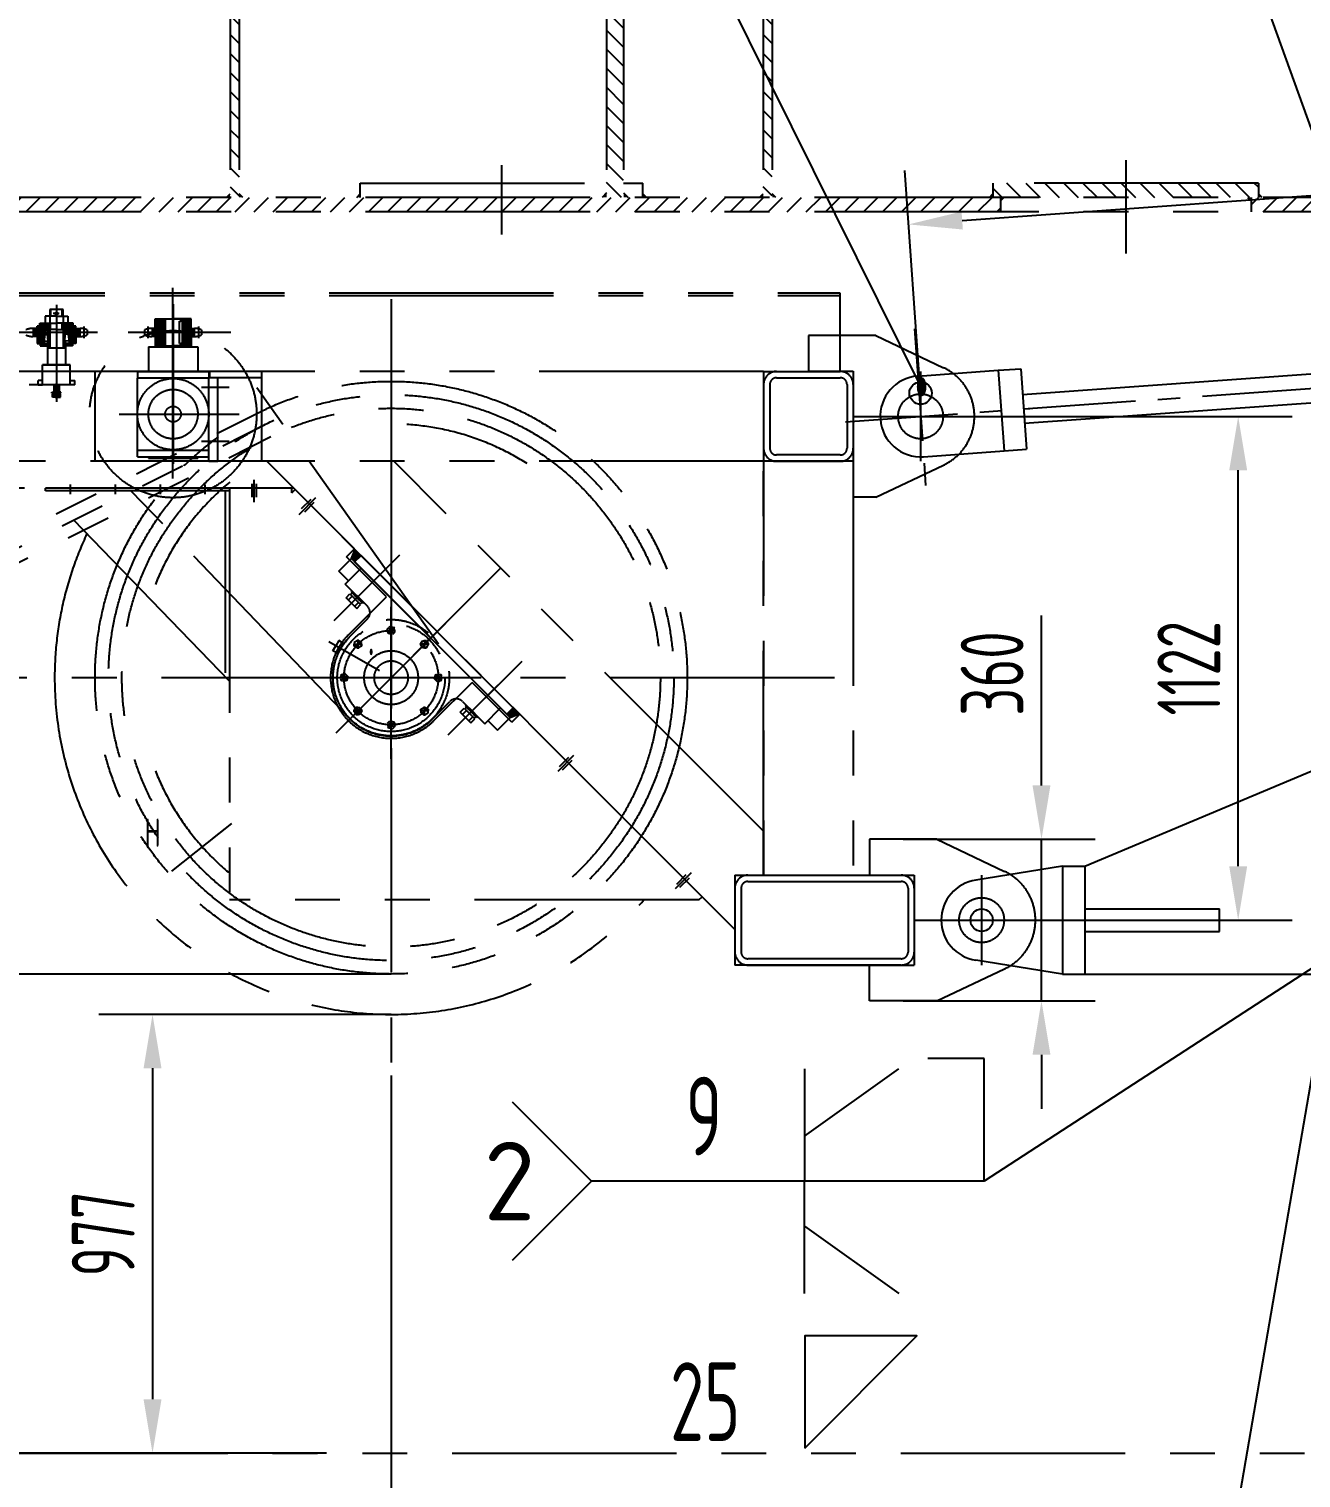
# Model space of a CAD drawing. Header units: millimetres. Extents: x 0 to 23760, y 0 to 16800.
# Drawn here: x 5422 to 8257, y 10736 to 13963 of the extents above; entities that cross this region are included whole.
import ezdxf
from ezdxf.enums import TextEntityAlignment as Align

# ---------------------------------------------------------------- set-up
doc = ezdxf.new("R2010")
doc.units = ezdxf.units.MM
doc.header["$LTSCALE"] = 400
doc.linetypes.add('G', pattern=[2, 1.25, -0.25, 0.25, -0.25])
doc.linetypes.add('K', pattern=[2.5, 1.25, -0.25, 0.25, -0.25, 0.25, -0.25])
for name, color, linetype in [('01', 7, 'Continuous'), ('02', 1, 'Continuous'), ('05', 4, 'G'), ('07', 6, 'K'), ('08', 1, 'Continuous'), ('13', 3, 'Continuous')]:
    doc.layers.add(name, color=color, linetype=linetype)
doc.styles.get("Standard").update_dxf_attribs({"font": 'isocp', "width": 0.707, "bigfont": 'intecad.shx'})
doc.dimstyles.new('INTE', dxfattribs={"dimscale": 40, "dimtxt": 3.5, "dimasz": 3, "dimexe": 3, "dimexo": 0, "dimgap": 1, "dimtad": 1, "dimdec": 0, "dimdsep": 46, "dimtxsty": 'Standard', "dimcen": 0, "dimclrd": 1, "dimclre": 1, "dimclrt": 3, "dimadec": 0, "dimazin": 0, "dimtfac": 1, "dimtdec": 0, "dimtmove": 0, "dimatfit": 0, "dimfxl": 3, "dimarcsym": 0})
pattern_1 = [(135, (58321.423, -698.11), (-21.213203, -21.213203), [])]
pattern_2 = [(45, (58321.423, -698.11), (-21.213203, 21.213203), [])]

# ---------------------------------------------------------------- blocks, each defined once
blk = doc.blocks.new('EWRWER')
at = {"layer": '07', "linetype": 'K'}
for points in [[(8743.8, 20473.9), (8747.1, 20477.2), (8744.9, 20501.1), (8736.8, 20481)], [(8757.7, 20488.4), (8746.8, 20477.5), (8744.6, 20501.4)], [(8758, 20488.1), (8747.1, 20477.2), (8744.9, 20501.1)], [(9110.1, 20135.9), (9097.1, 20149), (9086.2, 20138.1)], [(9110.5, 20135.6), (9097.4, 20148.6), (9086.6, 20137.8)], [(9090.3, 20127.4), (9083.2, 20134.5), (9086.6, 20137.8), (9110.5, 20135.6)]]:
    blk.add_hatch(color=6, dxfattribs=at).paths.add_polyline_path(points)
at = {"layer": '07', "color": 6, "linetype": 'K'}
for p, q in [((8338.5, 20659.4), (8338.5, 21083.8)), ((7687.1, 21073.3), (9825.1, 21073.3)), ((7687.1, 21067.3), (9825.1, 21067.3)), ((8079.1, 21045.9), (8079.1, 20830)), ((8339.1, 21047.8), (8339.1, 20691.8)), ((8825.1, 21058.9), (8825.1, 19235.7)), ((9825.1, 21073.3), (9825.1, 20897.3)), ((8079.1, 21020.8), (8053.7, 21020.8)), ((8053.7, 21020.8), (8053.7, 21005.8)), ((8064.1, 21035.8), (8064.1, 21020.8)), ((8094.1, 21035.8), (8064.1, 21035.8)), ((8064.1, 21020.8), (8064.1, 21005.8)), ((8064.1, 21014.8), (8064.1, 20949.8)), ((8066.1, 21035.8), (8066.1, 21020.8)), ((8085.1, 21026.8), (8072.1, 21026.8)), ((8079.1, 21021.9), (8079.1, 21004.8)), ((8079.1, 21020.8), (8104.6, 21020.8)), ((8092.1, 21020.8), (8092.1, 21035.8)), ((8094.1, 21020.8), (8094.1, 21035.8)), ((8094.1, 21020.8), (8094.1, 21005.8)), ((8094.1, 21014.8), (8094.1, 20949.8)), ((8104.6, 21020.8), (8104.6, 21005.8)), ((8299.1, 21014.8), (8339.1, 21014.8)), ((8299.1, 20995.1), (8299.1, 21014.8)), ((8321.6, 20992.5), (8299.3, 21014.8)), ((8321.6, 20996.7), (8303.5, 21014.8)), ((8321.6, 21001), (8307.8, 21014.8)), ((8321.6, 21005.2), (8312, 21014.8)), ((8321.6, 21009.5), (8316.3, 21014.8)), ((8321.6, 21013.7), (8320.5, 21014.8)), ((8321.6, 21014.8), (8321.6, 20954.8)), ((8321.6, 21014.8), (8356.6, 21014.8)), ((8321.6, 21014.8), (8321.6, 20954.8)), ((8379.1, 21014.8), (8339.1, 21014.8)), ((8356.6, 21014.8), (8356.6, 21009.8)), ((8356.6, 21014.8), (8356.6, 21009.8)), ((8359.6, 21014.8), (8359.6, 20954.8)), ((8386, 20987.6), (8359.6, 21013.9)), ((8379.1, 20998.6), (8362.9, 21014.8)), ((8379.1, 21002.9), (8367.2, 21014.8)), ((8379.1, 21007.1), (8371.4, 21014.8)), ((8379.1, 21011.3), (8375.7, 21014.8)), ((8379.1, 20995.1), (8379.1, 21014.8)), ((8170.6, 20984.8), (7984.3, 20984.8)), ((8034.9, 20993.8), (8026.5, 20993.8)), ((8027.3, 20993.8), (8027.3, 20975.8)), ((8032.3, 20984.8), (8027.3, 20989.8)), ((8028, 20984.8), (8027.3, 20985.5)), ((8032.8, 20975.8), (8027.3, 20981.3)), ((8036.5, 20984.8), (8027.6, 20993.8)), ((8048.1, 20964.7), (8028, 20984.8)), ((8040.8, 20984.8), (8031.8, 20993.8)), ((8048.1, 20969), (8032.3, 20984.8)), ((8045, 20984.8), (8035.7, 20994.1)), ((8053.6, 20998.8), (8036.1, 20998.8)), ((8036.1, 20995.1), (8036.1, 20998.8)), ((8049.3, 20984.8), (8036.1, 20997.9)), ((8048.1, 20973.2), (8036.5, 20984.8)), ((8053.1, 20985.2), (8039.5, 20998.8)), ((8048.1, 20977.4), (8040.8, 20984.8)), ((8041.8, 21005.4), (8042.2, 21005.8)), ((8041.8, 21001.2), (8046.4, 21005.8)), ((8041.8, 21000.8), (8041.8, 21005.8)), ((8041.8, 21005.8), (8079.1, 21005.8)), ((8041.8, 21000.8), (8053.6, 21000.8)), ((8053.1, 20989.4), (8043.8, 20998.8)), ((8048.1, 20981.7), (8045, 20984.8)), ((8045.7, 21000.8), (8050.7, 21005.8)), ((8053.1, 20993.7), (8048, 20998.8)), ((8048.1, 20984.8), (8048.1, 20970.8)), ((8064.1, 20984.8), (8048.1, 20984.8)), ((8048.1, 20983.7), (8053.1, 20978.8)), ((8048.1, 20982.3), (8052.9, 20977.5)), ((8048.1, 20980.9), (8052.7, 20976.3)), ((8048.1, 20979.5), (8052.5, 20975.1)), ((8048.4, 20984.8), (8053.3, 20980)), ((8049.9, 21000.8), (8054.9, 21005.8)), ((8049.9, 20984.8), (8053.5, 20981.2)), ((8054, 20984.8), (8050.2, 20959.8)), ((8051.3, 20984.8), (8053.6, 20982.5)), ((8053.1, 20997.9), (8052.3, 20998.8)), ((8052.7, 20984.8), (8053.8, 20983.7)), ((8053.1, 20998.8), (8053.1, 20984.8)), ((8053.4, 20980.9), (8059.4, 20980.2)), ((8053.6, 21000.3), (8059.2, 21005.8)), ((8053.6, 20996.1), (8063.4, 21005.8)), ((8053.6, 20991.8), (8064.1, 21002.3)), ((8053.6, 21000.8), (8053.6, 20989.8)), ((8059.1, 20989.8), (8053.6, 20989.8)), ((8053.7, 21005.8), (8079.1, 21005.8)), ((8055.9, 20989.8), (8064.1, 20998.1)), ((8062.4, 20984.8), (8058.9, 20981.3)), ((8061, 20984.8), (8058.9, 20982.7)), ((8059.6, 20984.8), (8058.9, 20984.1)), ((8058.9, 20980.3), (8058.9, 20984.8)), ((8059.1, 20988.8), (8064.1, 20993.8)), ((8059.1, 20984.8), (8059.1, 20989.8)), ((8063.8, 20984.8), (8059.2, 20980.2)), ((8059.4, 20984.8), (8064.1, 20989.6)), ((8060.6, 20965), (8059.4, 20980.2)), ((8064.1, 20983.7), (8059.5, 20979)), ((8064.1, 20982.3), (8059.6, 20977.7)), ((8064.1, 20980.9), (8059.7, 20976.4)), ((8064.1, 20979.5), (8059.8, 20975.1)), ((8063.6, 20984.8), (8064.1, 20985.4)), ((8079.1, 20991.6), (8064.1, 20991.6)), ((8066.1, 20991.6), (8066.1, 21005.8)), ((8116.5, 21005.8), (8079.1, 21005.8)), ((8104.6, 21005.8), (8079.1, 21005.8)), ((8079.1, 20991.6), (8094.1, 20991.6)), ((8092.1, 20991.6), (8092.1, 21005.8)), ((8094.1, 21002.6), (8097.3, 21005.8)), ((8094.1, 20998.4), (8101.6, 21005.8)), ((8094.1, 20994.1), (8105.8, 21005.8)), ((8094.1, 20989.9), (8104.6, 21000.4)), ((8094.1, 20985.7), (8104.6, 20996.2)), ((8099.2, 20984.8), (8094.1, 20979.8)), ((8097.8, 20984.8), (8094.1, 20981.2)), ((8096.4, 20984.8), (8094.1, 20982.6)), ((8095, 20984.8), (8094.1, 20984)), ((8094.1, 20984.8), (8110.1, 20984.8)), ((8099.4, 20983.6), (8094.1, 20978.4)), ((8099.4, 20982.2), (8094.1, 20976.9)), ((8099.4, 20980.8), (8094.1, 20975.5)), ((8098.8, 20978.8), (8094.1, 20974.1)), ((8097.6, 20984.8), (8099.1, 20986.4)), ((8097.7, 20965), (8098.9, 20980.2)), ((8104.9, 20980.9), (8098.9, 20980.2)), ((8099.1, 20984.8), (8099.1, 20989.8)), ((8099.1, 20989.8), (8104.6, 20989.8)), ((8099.4, 20980.3), (8099.4, 20984.8)), ((8102.6, 20989.8), (8104.6, 20991.9)), ((8104.3, 20984.8), (8108.1, 20959.8)), ((8104.4, 20984), (8110.1, 20978.3)), ((8104.6, 21000.8), (8104.6, 20989.8)), ((8116.5, 21000.8), (8104.6, 21000.8)), ((8122.1, 20998.8), (8104.6, 20998.8)), ((8104.7, 20982.3), (8110.1, 20976.9)), ((8104.9, 20980.7), (8110.1, 20975.4)), ((8105, 20984.8), (8110.1, 20979.7)), ((8105.1, 21000.8), (8110.1, 21005.8)), ((8105.1, 20998.8), (8105.1, 20984.8)), ((8117.1, 20984.8), (8105.1, 20996.8)), ((8112.9, 20984.8), (8105.1, 20992.6)), ((8108.7, 20984.8), (8105.1, 20988.3)), ((8105.2, 20979), (8110.1, 20974)), ((8106.4, 20984.8), (8110.1, 20981.1)), ((8120.2, 20986), (8107.4, 20998.8)), ((8107.8, 20984.8), (8110.1, 20982.5)), ((8109.3, 21000.8), (8114.3, 21005.8)), ((8109.3, 20984.8), (8110.1, 20983.9)), ((8110.1, 20984.8), (8110.1, 20959.8)), ((8122.1, 20967.1), (8110.1, 20979.1)), ((8122.1, 20971.3), (8111.1, 20982.4)), ((8123.3, 20987.2), (8111.7, 20998.8)), ((8113.6, 21000.8), (8116.5, 21003.7)), ((8122.4, 20975.3), (8114.1, 20983.6)), ((8126.3, 20988.4), (8115.9, 20998.8)), ((8116.5, 21000.8), (8116.5, 21005.8)), ((8126.1, 20975.8), (8117.2, 20984.8)), ((8122.1, 20996.8), (8120.1, 20998.8)), ((8121.4, 20984.8), (8120.2, 20986)), ((8130.4, 20975.8), (8121.4, 20984.8)), ((8122.1, 20995.1), (8122.1, 20998.8)), ((8125.6, 20984.8), (8123.3, 20987.2)), ((8123.4, 20993.8), (8131.8, 20993.8)), ((8129.4, 20989.6), (8125.1, 20993.8)), ((8131, 20979.5), (8125.6, 20984.8)), ((8129.9, 20984.8), (8126.3, 20988.4)), ((8131, 20992.2), (8129.4, 20993.8)), ((8131, 20988), (8129.4, 20989.6)), ((8131, 20983.7), (8129.9, 20984.8)), ((8131, 20993.8), (8131, 20975.8)), ((8140.5, 20997.8), (8140.5, 20971.8)), ((8147.6, 20990.3), (8147.6, 20979.3)), ((8468.1, 20984.8), (8238.9, 20984.8)), ((8275.6, 20990.3), (8275.6, 20979.3)), ((8282.8, 20997.8), (8282.8, 20971.8)), ((8297.9, 20993.8), (8291.5, 20993.8)), ((8292.3, 20993.8), (8292.3, 20975.8)), ((8299.6, 20984.8), (8292.3, 20992.1)), ((8295.4, 20984.8), (8292.3, 20987.9)), ((8295.9, 20975.8), (8292.3, 20979.4)), ((8321.1, 20954.8), (8292.9, 20983.1)), ((8303.2, 20985.4), (8294.9, 20993.8)), ((8321.6, 20958.5), (8296.3, 20983.9)), ((8306.8, 20986.1), (8298.8, 20994.2)), ((8321.6, 20988.2), (8299.1, 21010.7)), ((8317.9, 20987.7), (8299.1, 21006.5)), ((8314.2, 20987.2), (8299.1, 21002.3)), ((8310.5, 20986.7), (8299.1, 20998)), ((8321.6, 20962.8), (8299.7, 20984.7)), ((8303.9, 20984.8), (8303.2, 20985.4)), ((8321.6, 20967), (8303.9, 20984.8)), ((8308.1, 20984.8), (8306.8, 20986.1)), ((8321.6, 20971.3), (8308.1, 20984.8)), ((8312.3, 20984.8), (8310.5, 20986.7)), ((8321.6, 20975.5), (8312.3, 20984.8)), ((8316.6, 20984.8), (8314.2, 20987.2)), ((8321.6, 20979.8), (8316.6, 20984.8)), ((8320.8, 20984.8), (8317.9, 20987.7)), ((8321.6, 20984), (8320.8, 20984.8)), ((8353.6, 21009.8), (8356.6, 21009.8)), ((8353.6, 20959.8), (8353.6, 21009.8)), ((8359.6, 21009.8), (8356.6, 21009.8)), ((8384.5, 20984.8), (8359.6, 21009.6)), ((8380.2, 20984.8), (8359.6, 21005.4)), ((8375.4, 20985.4), (8359.6, 21001.1)), ((8370.2, 20986.3), (8359.6, 20996.9)), ((8365.2, 20987.1), (8359.6, 20992.7)), ((8360.4, 20987.7), (8359.6, 20988.4)), ((8379.1, 20964.7), (8359.6, 20984.2)), ((8379.1, 20960.4), (8359.6, 20979.9)), ((8363.2, 20984.8), (8360.4, 20987.7)), ((8379.1, 20968.9), (8363.2, 20984.8)), ((8367.5, 20984.8), (8365.2, 20987.1)), ((8379.1, 20973.2), (8367.5, 20984.8)), ((8371.7, 20984.8), (8370.2, 20986.3)), ((8380.7, 20975.8), (8371.7, 20984.8)), ((8376, 20984.8), (8375.4, 20985.4)), ((8385, 20975.8), (8376, 20984.8)), ((8380.4, 20993.8), (8386.8, 20993.8)), ((8386, 20979.1), (8380.8, 20984.2)), ((8386, 20991.8), (8384, 20993.8)), ((8386, 20993.8), (8386, 20975.8)), ((8395.5, 20997.8), (8395.5, 20971.8)), ((8402.6, 20990.3), (8402.6, 20979.3)), ((8034.9, 20975.8), (8026.5, 20975.8)), ((8028.5, 20975.8), (8027.3, 20977)), ((8036.1, 20974.6), (8036.1, 20959.8)), ((8048.1, 20960.5), (8036.1, 20972.5)), ((8044.6, 20959.8), (8036.1, 20968.2)), ((8040.3, 20959.8), (8036.1, 20964)), ((8036.1, 20959.8), (8064.1, 20959.8)), ((8043.1, 20955.9), (8045.1, 20957.8)), ((8043.1, 20957.8), (8043.1, 20954.8)), ((8043.1, 20957.8), (8059.1, 20957.8)), ((8043.1, 20954.8), (8059.1, 20954.8)), ((8046.3, 20954.8), (8049.3, 20957.8)), ((8048.1, 20978), (8052.3, 20973.9)), ((8048.1, 20976.6), (8052.2, 20972.6)), ((8048.1, 20975.2), (8052, 20971.4)), ((8048.1, 20973.8), (8051.8, 20970.2)), ((8048.1, 20972.4), (8051.6, 20968.9)), ((8048.1, 20971), (8051.4, 20967.7)), ((8048.1, 20959.8), (8048.1, 20970.8)), ((8048.1, 20969.6), (8051.2, 20966.5)), ((8048.1, 20968.1), (8051, 20965.3)), ((8048.1, 20966.7), (8050.9, 20964)), ((8048.1, 20965.3), (8050.7, 20962.8)), ((8048.1, 20963.9), (8050.5, 20961.6)), ((8048.1, 20962.5), (8050.3, 20960.3)), ((8048.1, 20961.1), (8049.4, 20959.8)), ((8064.1, 20959.8), (8048.1, 20959.8)), ((8050.6, 20954.8), (8053.6, 20957.8)), ((8051.2, 20966), (8060.6, 20965)), ((8054.8, 20954.8), (8057.8, 20957.8)), ((8059.1, 20959.1), (8059.8, 20959.8)), ((8059.1, 20954.8), (8064.1, 20959.8)), ((8059.1, 20959.8), (8059.1, 20957.8)), ((8059.1, 20950.7), (8064.1, 20955.7)), ((8059.1, 20954.8), (8059.1, 20912.8)), ((8099.1, 20949.8), (8059.1, 20949.8)), ((8064.1, 20978.1), (8059.9, 20973.8)), ((8064.1, 20968.2), (8059.9, 20963.9)), ((8064.1, 20966.7), (8059.9, 20962.5)), ((8064.1, 20965.3), (8059.9, 20961.1)), ((8059.9, 20965.1), (8059.9, 20959.8)), ((8064.1, 20976.6), (8060, 20972.5)), ((8064.1, 20975.2), (8060.1, 20971.2)), ((8064.1, 20963.9), (8060.1, 20959.8)), ((8064.1, 20973.8), (8060.2, 20969.8)), ((8064.1, 20972.4), (8060.3, 20968.5)), ((8064.1, 20971), (8060.4, 20967.2)), ((8064.1, 20969.6), (8060.5, 20965.9)), ((8064.1, 20962.5), (8061.5, 20959.8)), ((8062.6, 20949.8), (8064.1, 20951.4)), ((8064.1, 20961.1), (8062.9, 20959.8)), ((8098.7, 20977.2), (8094.1, 20972.7)), ((8098.6, 20975.7), (8094.1, 20971.3)), ((8098.5, 20974.2), (8094.1, 20969.9)), ((8098.3, 20972.6), (8094.1, 20968.5)), ((8098.2, 20971.1), (8094.1, 20967)), ((8098.1, 20969.6), (8094.1, 20965.6)), ((8098, 20968), (8094.1, 20964.2)), ((8097.8, 20966.5), (8094.1, 20962.8)), ((8097.8, 20965), (8094.1, 20961.4)), ((8098.4, 20964.2), (8094.1, 20960)), ((8094.1, 20956), (8098, 20959.8)), ((8094.1, 20959.8), (8110.1, 20959.8)), ((8122.1, 20959.8), (8094.1, 20959.8)), ((8094.1, 20951.7), (8100.3, 20957.8)), ((8098.4, 20962.8), (8095.4, 20959.8)), ((8096.5, 20949.8), (8099.1, 20952.5)), ((8098.4, 20961.4), (8096.8, 20959.8)), ((8107.1, 20966), (8097.7, 20965)), ((8098.4, 20960), (8098.2, 20959.8)), ((8098.4, 20965.1), (8098.4, 20959.8)), ((8099.1, 20959.8), (8099.1, 20957.8)), ((8115.1, 20957.8), (8099.1, 20957.8)), ((8099.1, 20954.8), (8099.1, 20912.8)), ((8115.1, 20954.8), (8099.1, 20954.8)), ((8101.5, 20954.8), (8104.5, 20957.8)), ((8105.4, 20977.3), (8110.1, 20972.6)), ((8105.7, 20975.7), (8110.1, 20971.2)), ((8105.7, 20954.8), (8108.7, 20957.8)), ((8105.9, 20974), (8110.1, 20969.8)), ((8106.2, 20972.3), (8110.1, 20968.4)), ((8106.4, 20970.7), (8110.1, 20967)), ((8106.7, 20969), (8110.1, 20965.5)), ((8106.9, 20967.3), (8110.1, 20964.1)), ((8107.2, 20965.7), (8110.1, 20962.7)), ((8107.4, 20964), (8110.1, 20961.3)), ((8107.7, 20962.3), (8110.1, 20959.9)), ((8107.9, 20960.7), (8108.8, 20959.8)), ((8110, 20954.8), (8113, 20957.8)), ((8122.1, 20962.8), (8110.1, 20974.8)), ((8120.9, 20959.8), (8110.1, 20970.6)), ((8116.7, 20959.8), (8110.1, 20966.4)), ((8112.4, 20959.8), (8110.1, 20962.1)), ((8114.2, 20954.8), (8115.1, 20955.7)), ((8115.1, 20957.8), (8115.1, 20954.8)), ((8122.1, 20974.6), (8122.1, 20959.8)), ((8123.4, 20975.8), (8131.8, 20975.8)), ((8284.1, 20952.8), (8284.1, 20897.8)), ((8284.1, 20952.8), (8394.1, 20952.8)), ((8297.9, 20975.8), (8291.5, 20975.8)), ((8299.1, 20974.6), (8299.1, 20954.8)), ((8316.9, 20954.8), (8299.1, 20972.6)), ((8312.6, 20954.8), (8299.1, 20968.3)), ((8308.4, 20954.8), (8299.1, 20964.1)), ((8304.2, 20954.8), (8299.1, 20959.8)), ((8299.9, 20954.8), (8299.1, 20955.6)), ((8299.1, 20954.8), (8339.1, 20954.8)), ((8318.9, 20954.8), (8371.6, 20954.8)), ((8319.1, 20954.8), (8319.1, 20952.8)), ((8319.1, 20954.8), (8359.1, 20954.8)), ((8379.1, 20954.8), (8339.1, 20954.8)), ((8353.6, 20959.8), (8356.6, 20959.8)), ((8356.6, 20959.8), (8356.6, 20954.8)), ((8359.6, 20959.8), (8356.6, 20959.8)), ((8356.6, 20959.8), (8356.6, 20954.8)), ((8359.1, 20954.8), (8359.1, 20952.8)), ((8379.1, 20956.2), (8359.6, 20975.7)), ((8376.3, 20954.8), (8359.6, 20971.5)), ((8372, 20954.8), (8359.6, 20967.2)), ((8367.8, 20954.8), (8359.6, 20963)), ((8363.5, 20954.8), (8359.6, 20958.7)), ((8379.1, 20974.6), (8379.1, 20954.8)), ((8380.4, 20975.8), (8386.8, 20975.8)), ((8394.1, 20952.8), (8394.1, 20897.8)), ((9905.1, 20977.8), (9755.1, 20977.8)), ((9755.1, 20977.8), (9755.1, 20898.3)), ((9905.1, 20977.8), (10056.4, 20906.3)), ((8338.5, 20897.8), (7931.1, 20897.8)), ((8048.1, 20867.8), (8048.1, 20912.8)), ((8048.1, 20912.8), (8079.1, 20912.8)), ((8110.1, 20912.8), (8048.1, 20912.8)), ((8048.1, 20912.8), (8110.1, 20912.8)), ((8048.1, 20912.8), (8110.1, 20912.8)), ((8110.1, 20912.8), (8079.1, 20912.8)), ((8110.1, 20867.8), (8110.1, 20912.8)), ((8165.1, 20697.8), (8165.1, 20897.8)), ((8259.1, 20882.8), (8259.1, 20722.8)), ((8419.1, 20882.8), (8259.1, 20882.8)), ((8259.6, 20897.8), (8259.6, 20882.8)), ((8259.6, 20897.8), (8418.6, 20897.8)), ((9655.1, 20897.8), (8338.5, 20897.8)), ((8418.6, 20897.8), (8418.6, 20882.8)), ((8439.1, 20883.8), (8419.1, 20883.8)), ((8419.1, 20883.8), (8419.1, 20882.8)), ((8419.1, 20722.8), (8419.1, 20882.8)), ((8420.1, 20897.8), (8420.1, 20883.8)), ((8536.1, 20883.8), (8420.1, 20883.8)), ((8439.1, 20697.8), (8439.1, 20883.8)), ((8930.8, 20290.8), (8490.9, 20910.5)), ((8536.1, 20897.8), (8536.1, 20697.8)), ((9655.1, 20897.8), (9641.1, 20897.8)), ((9655.1, 20897.8), (9655.1, 20726.8)), ((9655.1, 20897.8), (9684.1, 20897.8)), ((9655.1, 20897.8), (9655.1, 19775.8)), ((9684.1, 20897.8), (9826.1, 20897.8)), ((9684.1, 20883.8), (9826.1, 20883.8)), ((9755.1, 20898.3), (9855.1, 20898.3)), ((9855.1, 20898.3), (9855.1, 20697.3)), ((10005.1, 20897.8), (10005.1, 20697.8)), ((8048.1, 20867.8), (8018, 20867.8)), ((8038.1, 20867.8), (8038.1, 20877.8)), ((8048.1, 20877.8), (8038.1, 20877.8)), ((8038.1, 20867.8), (8048.1, 20867.8)), ((8110.1, 20867.8), (8048.1, 20867.8)), ((8069.1, 20851.8), (8079.1, 20851.8)), ((8069.1, 20849.8), (8069.1, 20851.8)), ((8079.1, 20849.8), (8069.1, 20849.8)), ((8071.4, 20849.8), (8079.1, 20849.8)), ((8071.4, 20847.2), (8071.4, 20849.8)), ((8073.1, 20867.8), (8073.1, 20851.8)), ((8074.1, 20851.8), (8074.1, 20867.8)), ((8075.1, 20867.8), (8075.1, 20851.8)), ((8079.1, 20837.8), (8079.1, 20870.8)), ((8079.1, 20870.4), (8079.1, 20847.3)), ((8079.1, 20845.1), (8079.1, 20851.9)), ((8089.1, 20851.8), (8079.1, 20851.8)), ((8079.1, 20849.8), (8089.1, 20849.8)), ((8086.8, 20849.8), (8079.1, 20849.8)), ((8083.1, 20867.8), (8083.1, 20851.8)), ((8084.1, 20851.8), (8084.1, 20867.8)), ((8085.1, 20867.8), (8085.1, 20851.8)), ((8086.8, 20847.2), (8086.8, 20849.8)), ((8089.1, 20849.8), (8089.1, 20851.8)), ((8110.1, 20877.8), (8120.1, 20877.8)), ((8120.1, 20867.8), (8110.1, 20867.8)), ((8120.1, 20867.8), (8120.1, 20877.8)), ((8402.3, 20862.8), (8464.2, 20862.8)), ((9655.1, 20868.8), (9655.1, 20867.8)), ((9669.1, 20868.8), (9669.1, 20726.8)), ((9841.1, 20868.8), (9841.1, 20726.8)), ((9855.1, 20868.8), (9855.1, 20726.8)), ((8070.3, 20847.2), (8079.1, 20847.2)), ((8070.3, 20840.8), (8070.3, 20847.2)), ((8079.1, 20840.8), (8070.3, 20840.8)), ((8079.1, 20847.2), (8071.4, 20847.2)), ((8074.1, 20847.2), (8074.1, 20840.8)), ((8079.1, 20847.2), (8086.8, 20847.2)), ((8088, 20847.2), (8079.1, 20847.2)), ((8079.1, 20840.8), (8088, 20840.8)), ((8084.1, 20847.2), (8084.1, 20840.8)), ((8088, 20840.8), (8088, 20847.2)), ((7541.5, 20312.9), (8530.4, 20806.4)), ((8219.3, 20802.8), (8486.5, 20802.8)), ((9855.1, 20797.8), (10107.9, 20797.8)), ((7554.9, 20286), (8543.8, 20779.5)), ((7568.3, 20259.2), (8557.2, 20752.7)), ((8259.1, 20722.8), (8419.1, 20722.8)), ((8259.6, 20707.8), (8259.6, 20722.8)), ((8402.3, 20742.8), (8464.2, 20742.8)), ((8418.6, 20697.8), (8418.6, 20722.8)), ((9655.1, 20697.8), (7940.1, 20697.8)), ((8259.6, 20707.8), (8418.6, 20707.8)), ((8284.1, 20707.8), (8284.1, 20704.8)), ((8284.1, 20704.8), (8394.1, 20704.8)), ((8394.1, 20707.8), (8394.1, 20704.8)), ((8418.6, 20697.8), (8439.1, 20697.8)), ((9591.1, 19654.9), (8548.2, 20697.8)), ((9655.1, 19873.7), (8831.1, 20697.8)), ((9855.1, 20697.8), (9655.1, 20697.8)), ((9655.1, 19775.8), (9655.1, 20697.8)), ((9826.1, 20711.8), (9684.1, 20711.8)), ((9826.1, 20697.8), (9684.1, 20697.8)), ((9826.1, 20697.8), (9684.1, 20697.8)), ((9684.1, 20697.8), (9826.1, 20697.8)), ((9684.1, 20697.8), (9826.1, 20697.8)), ((9826.1, 20697.8), (9684.1, 20697.8)), ((9855.1, 20697.8), (9855.1, 19775.8)), ((9905.1, 20617.8), (10056.4, 20689.3)), ((8731.8, 20126), (8205, 20673.8)), ((8520.1, 20606.9), (8520.1, 20656.5)), ((8608.2, 20637.8), (7669.1, 20637.8)), ((8465.1, 20637.8), (8055.1, 20637.8)), ((8055.1, 20631.8), (8055.1, 20637.8)), ((8465.1, 20631.8), (8055.1, 20631.8)), ((8465.1, 20207.8), (8055.1, 20631.8)), ((8110.1, 20646.4), (8110.1, 20624.5)), ((8210.1, 20646.4), (8210.1, 20624.5)), ((8310.1, 20646.4), (8310.1, 20624.5)), ((8410.1, 20646.4), (8410.1, 20624.5)), ((8455.1, 20631.8), (8455.1, 20226.8)), ((8465.1, 20637.8), (8465.1, 19720.8)), ((8604.1, 20637.8), (8465.1, 20637.8)), ((8465.1, 20637.8), (8465.1, 20207.8)), ((8536.1, 20637.8), (8504.1, 20637.8)), ((8515.1, 20617.8), (8515.1, 20647.8)), ((8525.1, 20617.8), (8525.1, 20647.8)), ((8604.1, 20627.8), (8604.1, 20637.8)), ((8604.1, 20627.8), (8611.1, 20634.9)), ((8743.5, 20502.5), (8611.1, 20634.9)), ((8825.1, 20647.8), (8825.1, 19825.5)), ((8825.1, 20647.8), (8825.1, 19825.5)), ((8656.4, 20616.2), (8619.1, 20578.8)), ((8625.5, 20592.3), (8646.7, 20613.5)), ((8632.6, 20585.2), (8653.8, 20606.4)), ((9905.1, 20617.8), (9855.1, 20617.8)), ((8725.8, 20484.8), (8743.5, 20502.5)), ((8736.8, 20481), (8744.9, 20501.1)), ((8746.8, 20477.5), (8744.6, 20501.4)), ((8747.1, 20477.2), (8744.9, 20501.1)), ((8697.9, 20343.1), (8844.2, 20489.4)), ((8708.5, 20452.7), (8736.8, 20481)), ((8814.5, 20396.1), (8725.8, 20484.8)), ((8758, 20459.8), (8736.8, 20481)), ((8739.9, 20385.1), (8817.4, 20462.6)), ((8743.5, 20474.2), (8757.7, 20488.4)), ((9082.9, 20134.8), (8743.5, 20474.2)), ((8743.8, 20473.9), (8758, 20488.1)), ((8743.8, 20473.9), (8758, 20488.1)), ((8758, 20459.8), (8743.8, 20473.9)), ((8743.8, 20473.9), (8758, 20459.8)), ((9097.4, 20148.6), (8758, 20488.1)), ((8702.3, 20092.9), (9046.8, 20437.4)), ((8729.7, 20431.5), (8708.5, 20452.7)), ((8720.6, 20365.8), (8813.8, 20459)), ((8722.6, 20424.4), (8758, 20459.8)), ((9069.1, 20148.6), (8758, 20459.8)), ((8825.1, 20215.8), (9069.1, 20459.8)), ((8772.1, 20374.9), (8722.6, 20424.4)), ((8724.6, 20393.5), (8733.4, 20402.3)), ((8733.4, 20402.3), (8745.2, 20390.5)), ((8738.1, 20404.7), (8734.6, 20401.2)), ((8737.8, 20409.2), (8735.7, 20407.1)), ((8735.7, 20407.1), (8748.8, 20394)), ((8750.9, 20396.1), (8737.8, 20409.2)), ((8748.8, 20394), (8738.1, 20404.7)), ((8739, 20408), (8750.9, 20396.1)), ((8736.4, 20381.6), (8724.6, 20393.5)), ((8738.2, 20397.5), (8729.3, 20388.7)), ((8729.7, 20311.3), (8814.5, 20396.1)), ((8736.4, 20381.6), (8748.3, 20369.8)), ((8752.3, 20383.4), (8743.5, 20374.6)), ((8750.3, 20395.5), (8743.8, 20389)), ((8757.1, 20378.6), (8745.2, 20390.5)), ((8752.4, 20397.6), (8747.5, 20392.7)), ((8748.3, 20369.8), (8757.1, 20378.6)), ((8748.8, 20394), (8759.5, 20383.3)), ((8761.9, 20380.9), (8748.8, 20394)), ((8762.8, 20384.3), (8750.9, 20396.1)), ((8750.9, 20396.1), (8764, 20383)), ((8759.5, 20383.3), (8755.9, 20379.8)), ((8764, 20383), (8761.9, 20380.9)), ((8825.1, 20034.7), (8825.1, 20373.6)), ((8733.2, 20307.7), (8772.1, 20346.6)), ((8816.5, 20323.5), (8819.5, 20326.5)), ((8818.9, 20314.5), (8816.5, 20323.5)), ((8832.7, 20328.4), (8817.9, 20313.5)), ((8818.2, 20327.8), (8831.8, 20314.2)), ((8827.8, 20312.1), (8818.9, 20314.5)), ((8822.5, 20329.5), (8819.5, 20326.5)), ((8831.4, 20327.1), (8822.5, 20329.5)), ((8825.1, 20297.8), (8825.1, 20328.7)), ((8830.8, 20315.2), (8827.8, 20312.1)), ((8830.8, 20315.2), (8833.8, 20318.2)), ((8833.8, 20318.2), (8831.4, 20327.1)), ((8798.9, 20231), (8686.5, 20295.9)), ((8695.3, 20275.7), (8701.9, 20287)), ((8706.1, 20269.5), (8695.3, 20275.7)), ((8708.4, 20298.3), (8701.9, 20287)), ((8706.1, 20269.5), (8719.1, 20292.1)), ((8719.1, 20292.1), (8708.4, 20298.3)), ((8741, 20290.1), (8760.2, 20290.1)), ((8750.9, 20298.9), (8742.9, 20294.3)), ((8742.9, 20294.3), (8742.9, 20290.1)), ((8742.9, 20285.8), (8742.9, 20290.1)), ((8750.9, 20281.2), (8742.9, 20285.8)), ((8750.9, 20300.8), (8750.9, 20279.8)), ((8758.9, 20294.3), (8750.9, 20298.9)), ((8758.9, 20285.8), (8750.9, 20281.2)), ((8758.9, 20290.1), (8758.9, 20294.3)), ((8758.9, 20290.1), (8758.9, 20285.8)), ((8825.1, 20246.1), (8825.1, 20284.4)), ((8910.1, 20290.1), (8889.1, 20290.1)), ((8890.5, 20290.1), (8895.1, 20298.1)), ((8895.1, 20282.1), (8890.5, 20290.1)), ((8895.1, 20298.1), (8899.4, 20298.1)), ((8899.4, 20282.1), (8895.1, 20282.1)), ((8899.4, 20299.9), (8899.4, 20280.7)), ((8903.7, 20298.1), (8899.4, 20298.1)), ((8899.4, 20282.1), (8903.7, 20282.1)), ((8908.3, 20290.1), (8903.7, 20298.1)), ((8903.7, 20282.1), (8908.3, 20290.1)), ((8952.4, 20088.5), (9116.8, 20252.9)), ((9813.4, 20215.8), (7722, 20215.8)), ((8977.1, 20215.8), (8467.7, 20215.8)), ((9025.4, 20215.8), (8653.2, 20215.8)), ((8713.9, 20222.1), (8711.5, 20213.2)), ((8711.5, 20213.2), (8714.5, 20210.2)), ((8712.6, 20223.4), (8727.4, 20208.5)), ((8713.2, 20208.8), (8726.8, 20222.4)), ((8722.8, 20224.5), (8713.9, 20222.1)), ((8717.5, 20207.1), (8714.5, 20210.2)), ((8726.4, 20209.5), (8717.5, 20207.1)), ((8725.8, 20221.5), (8722.8, 20224.5)), ((8725.8, 20221.5), (8728.8, 20218.5)), ((8728.8, 20218.5), (8726.4, 20209.5)), ((8920.6, 20120.4), (9005.5, 20205.2)), ((8921.5, 20213.2), (8923.9, 20222.1)), ((8924.5, 20210.2), (8921.5, 20213.2)), ((8937.7, 20208.3), (8922.9, 20223.1)), ((8937.1, 20222.8), (8923.5, 20209.2)), ((8923.9, 20222.1), (8932.8, 20224.5)), ((8924.5, 20210.2), (8927.5, 20207.1)), ((8927.5, 20207.1), (8936.4, 20209.5)), ((8932.8, 20224.5), (8935.8, 20221.5)), ((8938.8, 20218.5), (8935.8, 20221.5)), ((8936.4, 20209.5), (8938.8, 20218.5)), ((9094.2, 20116.5), (9005.5, 20205.2)), ((8825.1, 20185.5), (8825.1, 20147.3)), ((8975.1, 20111.2), (9063.8, 20199.9)), ((8740.2, 20141.6), (8761.2, 20141.6)), ((8746.6, 20149.6), (8742, 20141.6)), ((8742, 20141.6), (8746.6, 20133.6)), ((8750.9, 20149.6), (8746.6, 20149.6)), ((8750.9, 20131.7), (8750.9, 20150.9)), ((8750.9, 20149.6), (8755.2, 20149.6)), ((8755.2, 20149.6), (8759.8, 20141.6)), ((8759.8, 20141.6), (8755.2, 20133.6)), ((8909.3, 20141.6), (8890, 20141.6)), ((8891.4, 20145.8), (8899.4, 20150.5)), ((8891.4, 20141.6), (8891.4, 20145.8)), ((8891.4, 20141.6), (8891.4, 20137.3)), ((8899.4, 20130.9), (8899.4, 20151.9)), ((8899.4, 20150.5), (8907.4, 20145.8)), ((8907.4, 20145.8), (8907.4, 20141.6)), ((8907.4, 20137.3), (8907.4, 20141.6)), ((8917.1, 20123.9), (8956, 20162.8)), ((8979.1, 20138.9), (8987.9, 20147.8)), ((8992.7, 20143), (8983.9, 20134.1)), ((8984.2, 20162.8), (9033.7, 20113.3)), ((8987.9, 20147.8), (8999.8, 20135.9)), ((8992.7, 20150.1), (8989.1, 20146.6)), ((8992.4, 20154.7), (8990.3, 20152.5)), ((8990.3, 20152.5), (9003.3, 20139.5)), ((9005.5, 20141.6), (8992.4, 20154.7)), ((9003.3, 20139.5), (8992.7, 20150.1)), ((8993.6, 20153.4), (9005.5, 20141.6)), ((9004.8, 20140.9), (8998.3, 20134.4)), ((9006.9, 20143), (9002.1, 20138.2)), ((9017.3, 20129.7), (9005.5, 20141.6)), ((9005.5, 20141.6), (9018.5, 20128.5)), ((9033.7, 20113.3), (9069.1, 20148.6)), ((9083.2, 20134.5), (9069.1, 20148.6)), ((9069.1, 20148.6), (9090.3, 20127.4)), ((9082.9, 20134.8), (9097.1, 20149)), ((9083.2, 20134.5), (9097.4, 20148.6)), ((8746.6, 20133.6), (8750.9, 20133.6)), ((8755.2, 20133.6), (8750.9, 20133.6)), ((8819.5, 20116.5), (8816.5, 20113.5)), ((8816.5, 20113.5), (8818.9, 20104.5)), ((8817.6, 20103.3), (8832.4, 20118.1)), ((8832.1, 20103.8), (8818.5, 20117.4)), ((8819.5, 20116.5), (8822.5, 20119.5)), ((8822.5, 20119.5), (8831.4, 20117.1)), ((8833.8, 20108.2), (8830.8, 20105.2)), ((8831.4, 20117.1), (8833.8, 20108.2)), ((8891.4, 20137.3), (8899.4, 20132.7)), ((8899.4, 20132.7), (8907.4, 20137.3)), ((8991, 20127.1), (8979.1, 20138.9)), ((8991, 20127.1), (9002.8, 20115.2)), ((9006.9, 20128.8), (8998, 20120)), ((9011.7, 20124.1), (8999.8, 20135.9)), ((9002.8, 20115.2), (9011.7, 20124.1)), ((9003.3, 20139.5), (9014, 20128.8)), ((9016.4, 20126.4), (9003.3, 20139.5)), ((9014, 20128.8), (9010.5, 20125.2)), ((9018.5, 20128.5), (9016.4, 20126.4)), ((9040.8, 20120.4), (9062, 20099.1)), ((9062, 20099.1), (9090.3, 20127.4)), ((9086.2, 20138.1), (9110.1, 20135.9)), ((9086.6, 20137.8), (9110.5, 20135.6)), ((9090.3, 20127.4), (9110.5, 20135.6)), ((9094.2, 20116.5), (9111.8, 20134.2)), ((9518.2, 19727.9), (9111.8, 20134.2)), ((8818.9, 20104.5), (8827.8, 20102.1)), ((8827.8, 20102.1), (8830.8, 20105.2)), ((9231.8, 20042.6), (9196.4, 20007.2)), ((9200, 20017.8), (9221.2, 20039)), ((9207.1, 20010.7), (9228.3, 20031.9)), ((8336.1, 19785), (8470.1, 19891.1)), ((8427.8, 19857.6), (8470.1, 19891.1)), ((10041.1, 19855.8), (9891.1, 19855.8)), ((9891.1, 19855.8), (9891.1, 19776.3)), ((10041.1, 19855.8), (10192.4, 19784.3)), ((9493.4, 19780.9), (9458.1, 19745.6)), ((9461.6, 19756.2), (9482.8, 19777.4)), ((9468.7, 19749.1), (9489.9, 19770.3)), ((9482.8, 19763.2), (9475.8, 19770.3)), ((9591.1, 19775.8), (9962.1, 19775.8)), ((9591.1, 19775.8), (9591.1, 19575.8)), ((9620.1, 19761.8), (9962.1, 19761.8)), ((9891.1, 19776.3), (9991.1, 19776.3)), ((9991.1, 19776.3), (9991.1, 19575.3)), ((10141.1, 19775.8), (10141.1, 19575.8)), ((9511.1, 19720.8), (8465.1, 19720.8)), ((9511.1, 19720.8), (9518.2, 19727.9)), ((9605.1, 19746.8), (9605.1, 19604.8)), ((9977.1, 19746.8), (9977.1, 19604.8)), ((9991.1, 19746.8), (9991.1, 19604.8)), ((9991.1, 19675.8), (10243.9, 19675.8)), ((9962.1, 19575.8), (9591.1, 19575.8)), ((9962.1, 19589.8), (9620.1, 19589.8)), ((9962.1, 19575.8), (9620.1, 19575.8)), ((9962.1, 19575.8), (9620.1, 19575.8)), ((9620.1, 19575.8), (9962.1, 19575.8)), ((9620.1, 19575.8), (9962.1, 19575.8)), ((9891.1, 19495.8), (9891.1, 19575.3)), ((9891.1, 19575.3), (9991.1, 19575.3)), ((10041.1, 19495.8), (10192.4, 19567.3)), ((10041.1, 19495.8), (9891.1, 19495.8))]:
    blk.add_line(p, q, dxfattribs=at)
for centre, radius in [((8079.1, 21026.8), 3), ((8339.1, 20802.8), 186.1), ((8339.1, 20802.8), 79.5), ((8825.1, 20215.8), 660), ((8339.1, 20802.8), 55), ((8825.1, 20215.8), 630), ((8339.1, 20802.8), 17.5), ((10005.1, 20797.8), 50), ((8825.1, 20215.8), 600), ((8825.1, 20215.8), 129.6), ((8825.1, 20215.8), 120), ((8825.1, 20215.8), 105), ((8825.1, 20215.8), 60), ((8825.1, 20215.8), 37.5), ((10141.1, 19675.8), 50)]:
    blk.add_circle(centre, radius, dxfattribs=at)
for centre, radius, start, end in [((8026.5, 20955.7), 38.1, 90.0052, 114.6298), ((8026.5, 21013.9), 38.1, 245.3757, 270), ((8034.9, 20995.1), 1.27, 270, 0), ((8123.4, 20995.1), 1.27, 180, 270), ((8131.8, 20955.7), 38.1, 65.3712, 89.9959), ((8131.8, 21013.9), 38.1, 270, 294.6243), ((8291.5, 20955.7), 38.1, 90.0034, 114.6279), ((8291.5, 21013.9), 38.1, 245.3757, 270), ((8297.9, 20995.1), 1.27, 270, 0), ((8380.4, 20995.1), 1.27, 180, 270), ((8386.8, 20955.7), 38.1, 65.3731, 89.9977), ((8386.8, 21013.9), 38.1, 270, 294.6243), ((8034.9, 20974.6), 1.27, 0, 90), ((8123.4, 20974.6), 1.27, 90, 180), ((8297.9, 20974.6), 1.27, 0, 90), ((8380.4, 20974.6), 1.27, 90, 180), ((9684.1, 20868.8), 29, 90, 180), ((9684.1, 20868.8), 15, 90, 180), ((9826.1, 20868.8), 29, 0, 90), ((9826.1, 20868.8), 15, 0, 90), ((10005.1, 20797.8), 120, 295.2997, 64.7003), ((8825.1, 20215.8), 565, 57.5499, 86.4501), ((9684.1, 20726.8), 29, 180, 270), ((9684.1, 20726.8), 15, 180, 270), ((9826.1, 20726.8), 15, 270, 0), ((9826.1, 20726.8), 29, 270, 0), ((8825.1, 20215.8), 565, 129.5499, 158.4501), ((8825.1, 20215.8), 750, 154.6771, 180), ((8758, 20360.8), 20, 315, 45), ((8825.1, 20215.8), 135, 135, 315), ((8825.1, 20215.8), 130, 135, 315), ((8825.1, 20215.8), 750, 180, 318.7003), ((8970.1, 20148.6), 20, 45, 135), ((8825.1, 20215.8), 565, 201.5499, 230.4501), ((9620.1, 19746.8), 29, 90, 180), ((9620.1, 19746.8), 15, 90, 180), ((9962.1, 19746.8), 29, 0, 90), ((9962.1, 19746.8), 15, 0, 90), ((10141.1, 19675.8), 120, 295.2997, 64.7003), ((9620.1, 19604.8), 29, 180, 270), ((9620.1, 19604.8), 15, 180, 270), ((9962.1, 19604.8), 15, 270, 0), ((9962.1, 19604.8), 29, 270, 0)]:
    blk.add_arc(centre, radius, start, end, dxfattribs=at)
at = {"layer": '07', "color": 6, "linetype": 'K', "text_generation_flag": 4, "width": 0.605172}
blk.add_text('●', height=12, rotation=180, dxfattribs=at).set_placement((8784.2, 20265.7), (8777, 20265.7), align=Align.FIT)
at = {"layer": '07', "color": 6, "linetype": 'K', "text_generation_flag": 4, "width": 0.707}
blk.add_text('H', height=63, rotation=180, dxfattribs=at).set_placement((8310.9, 19820.3), align=Align.BOTTOM_LEFT)
blk = doc.blocks.new('*U16', base_point=(77924.5, 9538.5))
for points in [[(75103.5, 8836.5), (75095.5, 8828.5), (75103.5, 8828.5)], [(75123.5, 8836.5), (75131.5, 8828.5), (75123.5, 8828.5)], [(75393.5, 8836.5), (75385.5, 8828.5), (75393.5, 8828.5)], [(75942.5, 8838.5), (75932.5, 8828.5), (75942.5, 8828.5)], [(75980.5, 8838.5), (75990.5, 8828.5), (75980.5, 8828.5)], [(76023.5, 8836.5), (76031.5, 8828.5), (76023.5, 8828.5)], [(76291.5, 8836.5), (76283.5, 8828.5), (76291.5, 8828.5)], [(76311.5, 8836.5), (76319.5, 8828.5), (76311.5, 8828.5)], [(76803.5, 8836.5), (76795.5, 8828.5), (76803.5, 8828.5)], [(76820, 8828.5), (76828, 8828.5), (76820, 8820.5)], [(77379, 8820.5), (77379, 8828.5), (77371, 8828.5)], [(77395.5, 8836.5), (77403.5, 8828.5), (77395.5, 8828.5)]]:
    blk.add_hatch(color=256).paths.add_polyline_path(points)
at = {"layer": '02'}
h = blk.add_hatch(dxfattribs=at)
h.set_pattern_fill('_USER', color=256, scale=30, angle=135, style=0, pattern_type=0)
h.set_pattern_definition(pattern_1)
h.paths.add_polyline_path([(75103.5, 8828.5), (75123.5, 8828.5), (75123.5, 10389.5), (75103.5, 10389.5)])
h = blk.add_hatch(dxfattribs=at)
h.set_pattern_fill('_USER', color=256, scale=30, angle=135, style=0, pattern_type=0)
h.set_pattern_definition(pattern_1)
h.paths.add_polyline_path([(75980.5, 10389.5), (75942.5, 10389.5), (75942.5, 8828.5), (75980.5, 8828.5)])
h = blk.add_hatch(dxfattribs=at)
h.set_pattern_fill('_USER', color=256, scale=30, angle=135, style=0, pattern_type=0)
h.set_pattern_definition(pattern_1)
h.paths.add_polyline_path([(76311.5, 10389.5), (76291.5, 10389.5), (76291.5, 8828.5), (76311.5, 8828.5)])
h = blk.add_hatch(dxfattribs=at)
h.set_pattern_fill('_USER', color=256, scale=30, angle=135, style=0, pattern_type=0)
h.set_pattern_definition(pattern_1)
h.paths.add_polyline_path([(77395.5, 8860.5), (77099.5, 8860.5), (77099.5, 8828.5), (77395.5, 8828.5)])
h.paths.add_polyline_path([(76803.5, 8860.5), (76803.5, 8828.5), (77099.5, 8828.5), (77099.5, 8860.5)])
h = blk.add_hatch(dxfattribs=at)
h.set_pattern_fill('_USER', color=256, scale=30, angle=45, style=0, pattern_type=0)
h.set_pattern_definition(pattern_2)
h.paths.add_polyline_path([(75410, 8796.5), (75410, 8828.5), (74584, 8828.5), (74584, 8796.5)])
h.paths.add_polyline_path([(73949, 8796.5), (73949, 8828.5), (73581.5, 8828.5), (73581.5, 8796.5)])
h = blk.add_hatch(dxfattribs=at)
h.set_pattern_fill('_USER', color=256, scale=30, angle=45, style=0, pattern_type=0)
h.set_pattern_definition(pattern_2)
h.paths.add_polyline_path([(77905.5, 8828.5), (77379, 8828.5), (77379, 8796.5), (77905.5, 8796.5)])
h.paths.add_polyline_path([(76820, 8796.5), (76820, 8828.5), (76007, 8828.5), (76007, 8796.5)])
h.paths.add_polyline_path([(75410, 8828.5), (75410, 8796.5), (76007, 8796.5), (76007, 8828.5)])
for p, q in [((75103.5, 10389.5), (75103.5, 8828.5)), ((75123.5, 10389.5), (75123.5, 8828.5)), ((75942.5, 10389.5), (75942.5, 8828.5)), ((75980.5, 10389.5), (75980.5, 8828.5)), ((76291.5, 10389.5), (76291.5, 8828.5)), ((76311.5, 10389.5), (76311.5, 8828.5)), ((75393.5, 8828.5), (75393.5, 8860.5)), ((75393.5, 8860.5), (75942.5, 8860.5)), ((75980.5, 8860.5), (76023.5, 8860.5)), ((76023.5, 8828.5), (76023.5, 8860.5)), ((77395.5, 8860.5), (76803.5, 8860.5)), ((76803.5, 8860.5), (76803.5, 8828.5)), ((77395.5, 8860.5), (77395.5, 8828.5)), ((77905.5, 8828.5), (73581.5, 8828.5)), ((75095.5, 8828.5), (75103.5, 8836.5)), ((75131.5, 8828.5), (75123.5, 8836.5)), ((75385.5, 8828.5), (75393.5, 8836.5)), ((75942.5, 8838.5), (75932.5, 8828.5)), ((75980.5, 8838.5), (75990.5, 8828.5)), ((76031.5, 8828.5), (76023.5, 8836.5)), ((76283.5, 8828.5), (76291.5, 8836.5)), ((76319.5, 8828.5), (76311.5, 8836.5)), ((76795.5, 8828.5), (76803.5, 8836.5)), ((76828, 8828.5), (76820, 8820.5)), ((76820, 8828.5), (76820, 8796.5)), ((77371, 8828.5), (77379, 8820.5)), ((77379, 8828.5), (77379, 8796.5)), ((77403.5, 8828.5), (77395.5, 8836.5)), ((77905.5, 8796.5), (73581.5, 8796.5))]:
    blk.add_line(p, q)
at = {"layer": '05'}
blk.add_line((77099.5, 8911.4), (77099.5, 8703.8), dxfattribs=at)
at = {"layer": '05', "color": 4, "linetype": 'G'}
blk.add_line((75708.5, 8900.2), (75708.5, 8746.1), dxfattribs=at)
blk = doc.blocks.new('REWREWREW')
at = {"layer": '07', "color": 6, "linetype": 'K', "ltscale": 0.8}
blk.add_blockref('*U16', (11287.3, 13219.8), dxfattribs=at)
blk = doc.blocks.new('*U25', base_point=(5329, 16091.6))
at = {"layer": '01', "ltscale": 0.5}
for p, q in [((5329, 16181.6), (5509, 16181.6)), ((5329, 16001.6), (5509, 16001.6))]:
    blk.add_line(p, q, dxfattribs=at)
at = {"layer": '01', "color": 7, "linetype": 'Continuous', "ltscale": 0.5}
for p, q in [((5509, 16181.6), (5509, 16001.6)), ((5509, 16181.6), (5559, 16181.6)), ((5559, 16181.6), (5559, 16001.6)), ((5559, 16123.6), (7106.2, 16123.6)), ((5559, 16059.6), (7106.2, 16059.6)), ((5509, 16001.6), (5559, 16001.6))]:
    blk.add_line(p, q, dxfattribs=at)
at = {"layer": '01', "ltscale": 0.5}
blk.add_arc((5329, 16091.6), 90, 90, 270, dxfattribs=at)
at = {"layer": '05', "color": 4, "linetype": 'G', "ltscale": 0.5}
for p, q in [((5329, 16286.9), (5329, 15906.7)), ((5161, 16091.6), (5573.1, 16091.6)), ((5559, 16091.6), (8993.2, 16091.6))]:
    blk.add_line(p, q, dxfattribs=at)
blk = doc.blocks.new('*D81')
at = {"layer": '08', "color": 1, "lineweight": -2}
for p, q in [((6229.1, 11768.5), (5577.2, 11768.5)), ((5697.2, 11648.5), (5697.2, 10911.5)), ((6084.8, 10791.5), (5577.2, 10791.5))]:
    blk.add_line(p, q, dxfattribs=at)
at = {"layer": '08', "color": 1}
for points in [[(5677.2, 11648.5), (5717.2, 11648.5), (5697.2, 11768.5)], [(5677.2, 10911.5), (5717.2, 10911.5), (5697.2, 10791.5)]]:
    blk.add_solid(points, dxfattribs=at)
at = {"layer": 'Defpoints', "color": 0}
for p in [(6229.1, 11768.5), (5697.2, 10791.5), (6084.8, 10791.5)]:
    blk.add_point(p, dxfattribs=at)
at = {"layer": '08', "color": 3, "insert": (5587.2, 11280), "char_height": 140, "attachment_point": 5, "rotation": 90}
blk.add_mtext('977', dxfattribs=at)
blk = doc.blocks.new('*D82')
at = {"layer": '08', "color": 1, "lineweight": -2}
for p, q in [((6229.1, 11632.7), (6229.1, 10119.4)), ((9256.4, 11213.8), (9256.4, 10119.4)), ((9136.4, 10239.4), (6349.1, 10239.4))]:
    blk.add_line(p, q, dxfattribs=at)
at = {"layer": '08', "color": 1}
for points in [[(6349.1, 10259.4), (6349.1, 10219.4), (6229.1, 10239.4)], [(9136.4, 10259.4), (9136.4, 10219.4), (9256.4, 10239.4)]]:
    blk.add_solid(points, dxfattribs=at)
at = {"layer": 'Defpoints', "color": 0}
for p in [(6229.1, 11632.7), (9256.4, 11213.8), (6229.1, 10239.4)]:
    blk.add_point(p, dxfattribs=at)
at = {"layer": '08', "color": 3, "insert": (7742.7, 10349.4), "char_height": 140, "attachment_point": 5}
blk.add_mtext('3027', dxfattribs=at)
blk = doc.blocks.new('*D90')
at = {"layer": '08', "color": 1, "lineweight": -2}
for p, q in [((7409.1, 13100.5), (8236.8, 13100.5)), ((8116.8, 12098.5), (8116.8, 12980.5)), ((7647.8, 11978.5), (8236.8, 11978.5))]:
    blk.add_line(p, q, dxfattribs=at)
at = {"layer": '08', "color": 1}
for points in [[(8096.8, 12980.5), (8136.8, 12980.5), (8116.8, 13100.5)], [(8096.8, 12098.5), (8136.8, 12098.5), (8116.8, 11978.5)]]:
    blk.add_solid(points, dxfattribs=at)
at = {"layer": 'Defpoints', "color": 0}
for p in [(7409.1, 13100.5), (8116.8, 13100.5), (7647.8, 11978.5)]:
    blk.add_point(p, dxfattribs=at)
at = {"layer": '08', "color": 3, "insert": (8006.8, 12539.5), "char_height": 140, "attachment_point": 5, "rotation": 90}
blk.add_mtext('1122', dxfattribs=at)
blk = doc.blocks.new('*D91')
at = {"layer": '08', "color": 1, "lineweight": -2}
for p, q in [((11293.2, 13431.5), (11257.6, 13926.8)), ((7501.8, 13536.7), (11146.5, 13798.5)), ((7409.1, 13152.5), (7373.5, 13647.8))]:
    blk.add_line(p, q, dxfattribs=at)
at = {"layer": '08', "color": 1}
for points in [[(11145.1, 13818.4), (11147.9, 13778.5), (11266.2, 13807.1)], [(7500.3, 13556.6), (7503.2, 13516.7), (7382.1, 13528.1)]]:
    blk.add_solid(points, dxfattribs=at)
at = {"layer": 'Defpoints', "color": 0}
for p in [(11266.2, 13807.1), (11293.2, 13431.5), (7409.1, 13152.5)]:
    blk.add_point(p, dxfattribs=at)
at = {"layer": '08', "color": 3, "insert": (9316.2, 13777.3), "char_height": 140, "attachment_point": 5, "rotation": 4.1086}
blk.add_mtext('3894', dxfattribs=at)
blk = doc.blocks.new('*D97')
at = {"layer": '08', "color": 1, "lineweight": -2}
for p, q in [((6229.1, 11858.5), (5054, 11858.5)), ((5174, 11738.5), (5174, 10911.5)), ((6001, 10791.5), (5054, 10791.5))]:
    blk.add_line(p, q, dxfattribs=at)
at = {"layer": '08', "color": 1}
for points in [[(5154, 11738.5), (5194, 11738.5), (5174, 11858.5)], [(5154, 10911.5), (5194, 10911.5), (5174, 10791.5)]]:
    blk.add_solid(points, dxfattribs=at)
at = {"layer": 'Defpoints', "color": 0}
for p in [(6229.1, 11858.5), (5174, 10791.5), (6001, 10791.5)]:
    blk.add_point(p, dxfattribs=at)
at = {"layer": '08', "color": 3, "insert": (5064, 11325), "char_height": 140, "attachment_point": 5, "rotation": 90}
blk.add_mtext('1067', dxfattribs=at)
blk = doc.blocks.new('*D109')
at = {"layer": '08', "color": 1, "lineweight": -2}
for p, q in [((7678.4, 12278.5), (7678.4, 12656.8)), ((7370.1, 12158.5), (7798.4, 12158.5)), ((7678.4, 11798.5), (7678.4, 12158.5)), ((7370.1, 11798.5), (7798.4, 11798.5)), ((7678.4, 11678.5), (7678.4, 11558.5))]:
    blk.add_line(p, q, dxfattribs=at)
at = {"layer": '08', "color": 1}
for points in [[(7658.4, 12278.5), (7698.4, 12278.5), (7678.4, 12158.5)], [(7658.4, 11678.5), (7698.4, 11678.5), (7678.4, 11798.5)]]:
    blk.add_solid(points, dxfattribs=at)
at = {"layer": 'Defpoints', "color": 0}
for p in [(7370.1, 12158.5), (7678.4, 12158.5), (7370.1, 11798.5)]:
    blk.add_point(p, dxfattribs=at)
at = {"layer": '08', "color": 3, "insert": (7568.4, 12527.7), "char_height": 140, "attachment_point": 5, "rotation": 90}
blk.add_mtext('360', dxfattribs=at)

msp = doc.modelspace()

# ---------------------------------------------------------------- linework, layer by layer
at = {"layer": '01'}
for p, q in [((7775.1, 12098.5), (8408.5, 12365)), ((7725.1, 12098.5), (7532.1, 12067.6)), ((8075.1, 11953.5), (8075.1, 12003.5)), ((7725.1, 11858.5), (7532.1, 11889.5)), ((7775.1, 11858.5), (8629.7, 11858.5)), ((7150.3, 11647.1), (7150.3, 11397.1)), ((7150.3, 11497.1), (7360.3, 11647.1)), ((7150.3, 11147.1), (7150.3, 11397.1)), ((7150.3, 11297.1), (7360.3, 11147.1))]:
    msp.add_line(p, q, dxfattribs=at)
at = {"layer": '01', "color": 7, "linetype": 'Continuous'}
for p, q in [((7725.1, 12098.5), (7775.1, 12098.5)), ((7725.1, 12098.5), (7725.1, 11858.5)), ((7775.1, 12098.5), (7775.1, 11858.5)), ((7775.1, 12003.5), (8075.1, 12003.5)), ((7775.1, 11953.5), (8075.1, 11953.5)), ((7725.1, 11858.5), (7775.1, 11858.5))]:
    msp.add_line(p, q, dxfattribs=at)
at = {"layer": '01'}
msp.add_lwpolyline([(7150.7, 10802.6), (7400.7, 11052.6), (7150.7, 11052.6)], close=True, dxfattribs=at)
msp.add_circle((7409.1, 13152.5), 25, dxfattribs=at)
at = {"layer": '01', "color": 7, "linetype": 'Continuous'}
msp.add_circle((7545.1, 11978.5), 25, dxfattribs=at)
at = {"layer": '01'}
msp.add_arc((7545.1, 11978.5), 90, 98.2659, 261.7341, dxfattribs=at)
at = {"layer": '02'}
for p, q in [((7411.3, 13164.4), (6069.9, 15866.9)), ((8488.2, 13163.2), (7513, 15866.9)), ((8353.3, 12054), (7910.7, 9482.9)), ((8366.1, 11926.8), (7550.3, 11397.1)), ((7550.3, 11397.1), (6675.3, 11397.1))]:
    msp.add_line(p, q, dxfattribs=at)
msp.add_lwpolyline([(6498.5, 11573.9), (6675.3, 11397.1), (6498.5, 11220.3)], dxfattribs=at)
at = {"layer": '05'}
for p, q in [((7550.3, 11670.5), (7424.9, 11670.5)), ((7550.3, 11397.1), (7550.3, 11670.5))]:
    msp.add_line(p, q, dxfattribs=at)
at = {"layer": '07', "color": 6, "linetype": 'K'}
msp.add_line((4364.9, 10791.5), (17255.9, 10791.5), dxfattribs=at)

# ---------------------------------------------------------------- block references
at = {"layer": '01', "rotation": 4.108119928947642}
msp.add_blockref('*U25', (7409.1, 13100.5), dxfattribs=at)
at = {"layer": '07'}
for name, p in [('REWREWREW', (-2596.1, 1078.5)), ('EWRWER', (-2596.1, -7697.3))]:
    msp.add_blockref(name, p, dxfattribs=at)

# ---------------------------------------------------------------- texts
at = {"layer": '02', "width": 0.605172}
msp.add_text('●', height=40, dxfattribs=at).set_placement((7399.3, 13144.4), (7423.3, 13144.4), align=Align.FIT)
at = {"layer": '13', "width": 0.707}
for s, p in [('9', (6885.3, 11454.6)), ('25', (6850.7, 10818.6))]:
    msp.add_text(s, height=175, dxfattribs=at).set_placement(p)
at = {"layer": '13', "width": 1.077179}
msp.add_text('2', height=175, dxfattribs=at).set_placement((6435.3, 11309.6), (6550.3, 11309.6), align=Align.FIT)

# ---------------------------------------------------------------- dimensions: what is measured, and where the dimension line sits
at = {"layer": '08'}
dim = msp.add_aligned_dim(p1=(7409.1, 13152.5), p2=(11293.2, 13431.5), distance=376.5, dimstyle='INTE', dxfattribs=at)
dim.commit()
dim.dimension.update_dxf_attribs({"geometry": '*D91', "text_midpoint": (9316.2, 13777.3)})
for base, p1, p2, picture, middle in [((8116.8, 13100.5), (7647.8, 11978.5), (7409.1, 13100.5), '*D90', (8006.8, 12539.5)), ((5174, 10791.5), (6229.1, 11858.5), (6001, 10791.5), '*D97', (5064, 11325)), ((5697.2, 10791.5), (6229.1, 11768.5), (6084.8, 10791.5), '*D81', (5587.2, 11280))]:
    dim = msp.add_linear_dim(base=base, p1=p1, p2=p2, angle=90, dimstyle='INTE', dxfattribs=at)
    dim.commit()
    dim.dimension.update_dxf_attribs({"geometry": picture, "text_midpoint": middle})
dim = msp.add_linear_dim(base=(7678.4, 12158.5), p1=(7370.1, 11798.5), p2=(7370.1, 12158.5), angle=90, dimstyle='INTE', dxfattribs=at)
dim.commit()
dim.dimension.update_dxf_attribs({"geometry": '*D109', "text_midpoint": (7678.4, 12527.7), "dimtype": 160})
dim = msp.add_linear_dim(base=(6229.1, 10239.4), p1=(9256.4, 11213.8), p2=(6229.1, 11632.7), dimstyle='INTE', dxfattribs=at)
dim.commit()
dim.dimension.update_dxf_attribs({"geometry": '*D82', "text_midpoint": (7742.7, 10349.4)})

doc.saveas('drawing.dxf')
